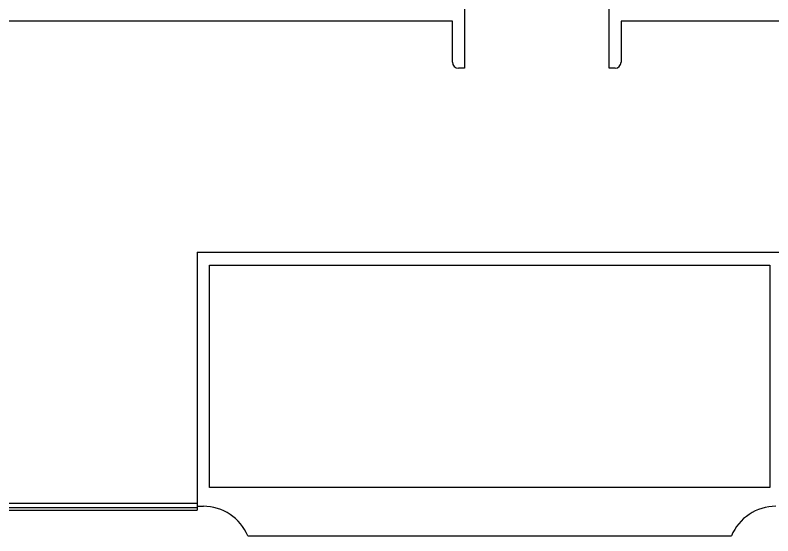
# Model space of a CAD drawing. Header units: millimetres. Extents: x -17 to 297, y -6 to 233.
# Drawn here: x 169.4 to 232.3, y -5.8 to 37.3 of the extents above; entities that cross this region are included whole.
import ezdxf

# ---------------------------------------------------------------- set-up
doc = ezdxf.new("R2010")
doc.units = ezdxf.units.MM
doc.header["$MEASUREMENT"] = 0
doc.layers.add('图层0000', color=7, linetype='Continuous', lineweight=25)

msp = doc.modelspace()

# ---------------------------------------------------------------- linework, layer by layer
at = {"layer": '图层0000', "color": 7, "linetype": 'Continuous', "lineweight": 25}
for p, q in [((206.662, 48.455), (206.662, 32.954)), ((218.662, 32.954), (218.662, 48.455)), ((205.662, 36.85), (39.085, 36.85)), ((205.662, 33.454), (205.662, 36.85)), ((249.088, 36.85), (219.662, 36.85)), ((219.662, 36.85), (219.662, 33.454)), ((206.662, 32.954), (206.162, 32.954)), ((219.162, 32.954), (218.662, 32.954)), ((184.502, 17.704), (233.002, 17.704)), ((184.502, 17.704), (184.502, -3.112)), ((185.502, -1.825), (185.502, 16.625)), ((185.502, 16.625), (232.002, 16.625)), ((232.002, 16.625), (232.002, -1.825)), ((232.002, -1.825), (185.502, -1.825)), ((142.502, -3.112), (184.502, -3.112)), ((184.502, -3.112), (184.502, -3.464)), ((142.502, -3.464), (184.502, -3.464)), ((142.502, -3.687), (184.502, -3.687)), ((184.502, -3.375), (185.002, -3.375)), ((184.502, -3.464), (184.502, -3.687)), ((188.69, -5.825), (228.815, -5.825))]:
    msp.add_line(p, q, dxfattribs=at)
for centre, radius, start, end in [((206.162, 33.454), 0.5, 180, 270), ((219.162, 33.454), 0.5, 270, 0), ((185.002, -7.375), 4, 22.8005, 90), ((232.502, -7.375), 4, 90, 157.1995)]:
    msp.add_arc(centre, radius, start, end, dxfattribs=at)

doc.saveas('drawing.dxf')
